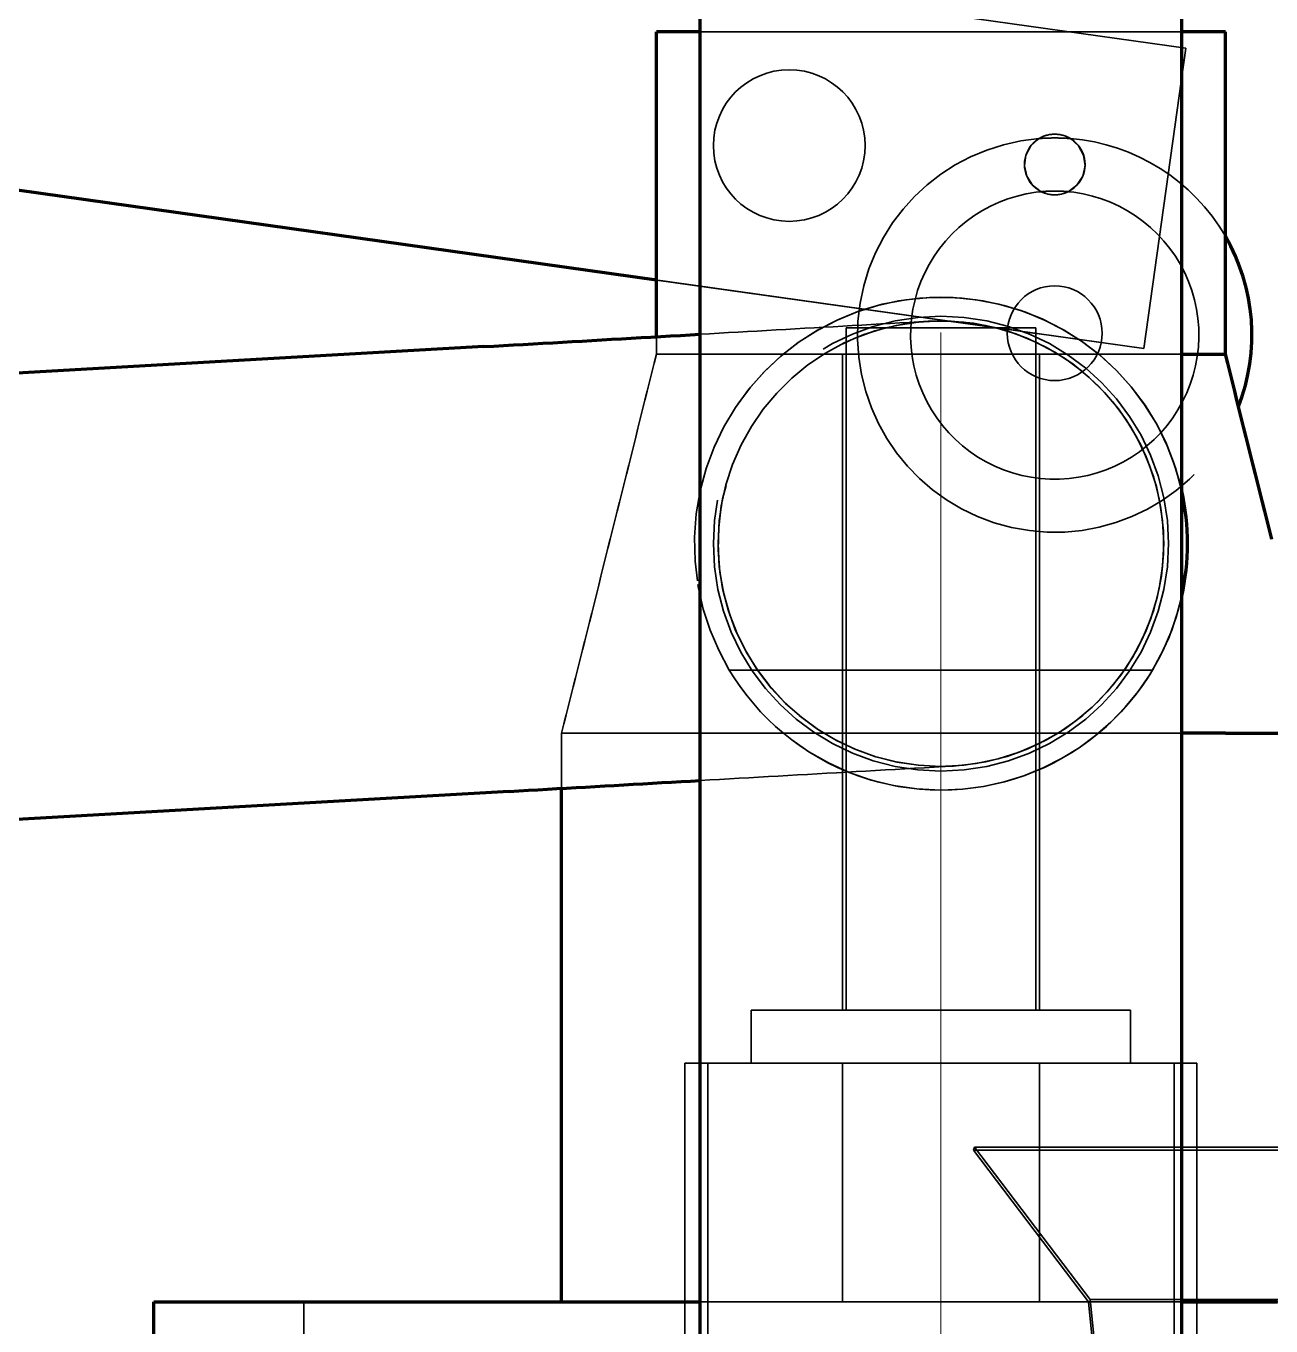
# Model space of a CAD drawing. Header units: millimetres. Extents: x 0 to 2382, y 0 to 420.
# Drawn here: x 282.7 to 289.26, y 304.67 to 311.53 of the extents above; entities that cross this region are included whole.
import ezdxf

# ---------------------------------------------------------------- set-up
doc = ezdxf.new("R2010")
doc.units = ezdxf.units.MM
doc.linetypes.add('IRAM-E-TRAZOS', pattern=[5, 4, -1])
doc.linetypes.add('IRAM-F-TRAZO-PUNTO', pattern=[20, 15, -2, 1, -2])
for name, color, linetype, lineweight in [('01-VISIBLE', 7, 'CONTINUOUS', 70), ('02-OCULTA', 4, 'IRAM-E-TRAZOS', 35), ('03-EJE', 1, 'IRAM-F-TRAZO-PUNTO', 18), ('08-FINA', 5, 'CONTINUOUS', 18)]:
    doc.layers.add(name, color=color, linetype=linetype, lineweight=lineweight)

msp = doc.modelspace()

# ---------------------------------------------------------------- linework, layer by layer
at = {"layer": '01-VISIBLE'}
for p, q in [((286.2516, 277.2094), (286.2516, 313.6714)), ((288.7916, 277.2094), (288.7916, 313.6714)), ((286.0216, 310.1868), (276.2669, 311.5577)), ((286.2516, 311.4963), (286.0216, 311.4963)), ((286.0216, 309.8876), (286.0216, 311.4963)), ((289.0216, 311.4963), (288.7916, 311.4963)), ((289.0216, 309.7963), (289.0216, 311.4963)), ((285.1113, 309.8356), (280.2848, 309.5602)), ((288.7916, 309.7963), (289.0216, 309.7963)), ((289.0216, 307.7963), (288.7916, 307.7963)), ((289.0216, 307.7963), (289.5216, 307.7963)), ((285.2452, 307.4895), (280.4186, 307.2141)), ((285.5216, 304.7963), (285.5216, 307.5052)), ((283.3716, 303.5963), (283.3716, 304.7963))]:
    msp.add_line(p, q, dxfattribs=at)
for points in [[(285.1113, 309.8356), (285.1632, 309.8386), (285.215, 309.8416), (285.2668, 309.8445), (285.3187, 309.8475), (285.3705, 309.8504), (285.4223, 309.8534), (285.4742, 309.8564), (285.526, 309.8593), (285.5778, 309.8623), (285.6297, 309.8652), (285.6815, 309.8682), (285.7333, 309.8711), (285.7852, 309.8741), (285.837, 309.8771), (285.8888, 309.88), (285.9407, 309.883), (285.9925, 309.8859), (286.0443, 309.8889), (286.0962, 309.8918), (286.148, 309.8948), (286.1998, 309.8978), (286.2516, 309.9007)], [(289.2656, 308.8207), (289.2534, 308.8694), (289.2412, 308.9182), (289.229, 308.967), (289.2168, 309.0158), (289.2046, 309.0646), (289.1924, 309.1133), (289.1802, 309.1621), (289.168, 309.2109), (289.1558, 309.2597), (289.1436, 309.3085), (289.1314, 309.3572), (289.1192, 309.406), (289.107, 309.4548), (289.0948, 309.5036), (289.0826, 309.5524), (289.0704, 309.6011), (289.0582, 309.6499), (289.046, 309.6987), (289.0338, 309.7475), (289.0216, 309.7963)], [(285.2452, 307.4895), (285.2955, 307.4923), (285.3459, 307.4952), (285.3962, 307.4981), (285.4465, 307.5009), (285.4968, 307.5038), (285.5471, 307.5067), (285.5975, 307.5096), (285.6478, 307.5124), (285.6981, 307.5153), (285.7484, 307.5182), (285.7988, 307.521), (285.8491, 307.5239), (285.8994, 307.5268), (285.9497, 307.5297), (286, 307.5325), (286.0504, 307.5354), (286.1007, 307.5383), (286.151, 307.5411), (286.2013, 307.544), (286.2516, 307.5469)], [(283.3716, 304.7963), (283.4222, 304.7963), (283.4727, 304.7963), (283.5232, 304.7963), (283.5738, 304.7963), (283.6243, 304.7963), (283.6748, 304.7963), (283.7253, 304.7963), (283.7759, 304.7963), (283.8264, 304.7963), (283.8769, 304.7963), (283.9274, 304.7963), (283.978, 304.7963), (284.0285, 304.7963), (284.079, 304.7963), (284.1295, 304.7963), (284.1801, 304.7963), (284.2306, 304.7963), (284.2811, 304.7963), (284.3316, 304.7963), (284.3822, 304.7963), (284.4327, 304.7963), (284.4832, 304.7963), (284.5338, 304.7963), (284.5843, 304.7963), (284.6348, 304.7963), (284.6853, 304.7963), (284.7359, 304.7963), (284.7864, 304.7963), (284.8369, 304.7963), (284.8874, 304.7963), (284.938, 304.7963), (284.9885, 304.7963), (285.039, 304.7963), (285.0895, 304.7963), (285.1401, 304.7963), (285.1906, 304.7963), (285.2411, 304.7963), (285.2916, 304.7963), (285.3422, 304.7963), (285.3927, 304.7963), (285.4432, 304.7963), (285.4938, 304.7963), (285.5443, 304.7963), (285.5948, 304.7963), (285.6453, 304.7963), (285.6959, 304.7963), (285.7464, 304.7963), (285.7969, 304.7963), (285.8474, 304.7963), (285.898, 304.7963), (285.9485, 304.7963), (285.999, 304.7963), (286.0495, 304.7963), (286.1001, 304.7963), (286.1506, 304.7963), (286.2011, 304.7963), (286.2516, 304.7963)], [(288.7916, 304.7963), (288.8422, 304.7963), (288.8927, 304.7963), (288.9432, 304.7963), (288.9938, 304.7963), (289.0443, 304.7963), (289.0948, 304.7963), (289.1453, 304.7963), (289.1959, 304.7963), (289.2464, 304.7963), (289.2969, 304.7963)]]:
    msp.add_lwpolyline(points, dxfattribs=at)
for centre, radius, start, end in [((288.1216, 309.8963), 1.04, -21.25502, 30.07335), ((287.5216, 308.7963), 1.3, -12.3329, 12.3329)]:
    msp.add_arc(centre, radius, start, end, dxfattribs=at)
at = {"layer": '02-OCULTA'}
for p, q in [((286.2516, 313.6714), (286.2516, 277.2094)), ((288.7916, 313.6714), (288.7916, 277.2094)), ((288.8135, 311.4101), (276.4896, 313.1422)), ((288.8135, 311.4101), (286.2516, 311.7702)), ((288.5908, 309.8257), (276.2669, 311.5577)), ((289.0216, 311.4963), (286.0216, 311.4963)), ((286.0216, 309.7963), (286.0216, 311.4963)), ((289.0216, 311.4963), (286.0216, 311.4963)), ((286.0216, 309.7963), (286.0216, 311.4963)), ((289.0216, 311.4963), (286.0216, 311.4963)), ((286.0216, 309.7963), (286.0216, 311.4963)), ((288.7916, 311.4963), (286.2516, 311.4963)), ((289.0216, 309.7963), (289.0216, 311.4963)), ((289.0216, 309.7963), (289.0216, 311.4963)), ((289.0216, 309.7963), (289.0216, 311.4963)), ((288.5908, 309.8257), (288.8135, 311.4101)), ((288.5908, 309.8257), (288.8135, 311.4101)), ((288.5908, 309.8257), (286.0216, 310.1868)), ((287.0216, 306.3349), (287.0216, 309.9349)), ((288.0216, 306.3349), (288.0216, 309.9349)), ((288.0216, 309.9057), (288.0216, 309.9349)), ((286.0216, 309.7963), (286.0216, 309.8876)), ((286.0216, 309.7963), (288.7916, 309.7963)), ((289.0216, 309.7963), (286.0216, 309.7963)), ((289.0216, 309.7963), (286.0216, 309.7963)), ((289.0216, 309.7963), (286.0216, 309.7963)), ((287.0016, 306.3349), (287.0016, 309.7963)), ((288.0416, 306.3349), (288.0416, 309.7963)), ((285.5216, 307.7963), (286.0216, 307.7963)), ((286.0216, 307.7963), (285.5216, 307.7963)), ((285.5216, 307.5052), (285.5216, 307.7963)), ((285.5216, 304.7963), (285.5216, 307.7963)), ((286.691, 307.7963), (286.0216, 307.7963)), ((289.0216, 307.7963), (286.0216, 307.7963)), ((288.7916, 307.7963), (288.3523, 307.7963)), ((289.5216, 307.7963), (289.0216, 307.7963)), ((286.5216, 306.0549), (286.5216, 306.3349)), ((288.5216, 306.0549), (288.5216, 306.3349)), ((286.1716, 302.5549), (286.1716, 306.0549)), ((286.2916, 302.5549), (286.2916, 306.0549)), ((287.0016, 304.7963), (287.0016, 306.0549)), ((288.0416, 304.7963), (288.0416, 306.0549)), ((288.7516, 302.5549), (288.7516, 306.0549)), ((288.8716, 302.5549), (288.8716, 306.0549)), ((287.6935, 305.5963), (287.699, 305.613)), ((289.5216, 305.5963), (287.6935, 305.5963)), ((288.2991, 304.7963), (287.6935, 305.5963)), ((289.5216, 305.613), (287.699, 305.613)), ((287.699, 305.613), (288.3081, 304.8084)), ((284.1616, 303.5963), (284.1616, 304.7963)), ((289.0216, 304.7963), (286.0216, 304.7963)), ((289.0216, 304.7963), (286.0216, 304.7963)), ((290.8972, 304.7963), (288.2991, 304.7963)), ((288.4241, 303.5963), (288.2991, 304.7963)), ((290.9061, 304.8084), (288.3081, 304.8084)), ((288.3081, 304.8084), (288.4341, 303.5983))]:
    msp.add_line(p, q, dxfattribs=at)
for points in [[(288.0505, 310.6529), (288.0051, 310.6867), (287.9742, 310.7341), (287.9618, 310.7894), (287.9694, 310.8455), (287.9961, 310.8954), (288.0384, 310.9329)], [(288.1928, 310.6529), (288.2382, 310.6867), (288.2691, 310.7341), (288.2815, 310.7894), (288.2739, 310.8455), (288.2472, 310.8954), (288.2048, 310.9329)], [(288.1216, 310.6563), (288.1719, 310.6546), (288.2219, 310.6496), (288.2715, 310.6414), (288.3204, 310.6298), (288.3684, 310.6151), (288.4154, 310.5972), (288.4611, 310.5763), (288.5053, 310.5523), (288.5478, 310.5256), (288.5885, 310.496), (288.6271, 310.4639), (288.6635, 310.4292), (288.6975, 310.3922), (288.729, 310.3531), (288.7579, 310.312), (288.784, 310.269), (288.8072, 310.2244), (288.8273, 310.1784), (288.8445, 310.1311), (288.8584, 310.0828), (288.8691, 310.0337), (288.8766, 309.984), (288.8807, 309.934), (288.8815, 309.8837), (288.8791, 309.8335), (288.8732, 309.7836), (288.8642, 309.7342), (288.8518, 309.6854), (288.8363, 309.6376), (288.8176, 309.591), (288.7959, 309.5457), (288.7713, 309.5019), (288.7438, 309.4598), (288.7136, 309.4196), (288.6808, 309.3815), (288.6456, 309.3457), (288.608, 309.3123), (288.5684, 309.2814), (288.5268, 309.2532), (288.4834, 309.2279), (288.4384, 309.2054), (288.3921, 309.186), (288.3445, 309.1697), (288.296, 309.1565), (288.2467, 309.1466), (288.1969, 309.14), (288.1468, 309.1367), (288.0965, 309.1367), (288.0464, 309.14), (287.9966, 309.1466), (287.9473, 309.1565), (287.8988, 309.1697), (287.8512, 309.186), (287.8049, 309.2054), (287.7599, 309.2279), (287.7165, 309.2532), (287.6749, 309.2814), (287.6353, 309.3123), (287.5977, 309.3457), (287.5625, 309.3815), (287.5297, 309.4196), (287.4995, 309.4598), (287.472, 309.5019), (287.4474, 309.5457), (287.4257, 309.591), (287.407, 309.6376), (287.3915, 309.6854), (287.3791, 309.7342), (287.37, 309.7836), (287.3642, 309.8335), (287.3618, 309.8837), (287.3626, 309.934), (287.3667, 309.984), (287.3742, 310.0337), (287.3849, 310.0828), (287.3988, 310.1311), (287.4159, 310.1784), (287.4361, 310.2244), (287.4593, 310.269), (287.4854, 310.312), (287.5143, 310.3531), (287.5458, 310.3922), (287.5798, 310.4292), (287.6162, 310.4639), (287.6548, 310.496), (287.6955, 310.5256), (287.738, 310.5523), (287.7822, 310.5763), (287.8279, 310.5972), (287.8749, 310.6151), (287.9229, 310.6298), (287.9718, 310.6414), (288.0214, 310.6496), (288.0714, 310.6546), (288.1216, 310.6563)], [(286.2516, 309.9007), (286.3018, 309.9036), (286.3519, 309.9064), (286.402, 309.9093), (286.4522, 309.9122), (286.5023, 309.915), (286.5524, 309.9179), (286.6025, 309.9207), (286.6527, 309.9236), (286.7028, 309.9265), (286.7529, 309.9293), (286.8031, 309.9322), (286.8532, 309.935), (286.9033, 309.9379), (286.9534, 309.9408), (287.0036, 309.9436), (287.0537, 309.9465), (287.1038, 309.9493), (287.1539, 309.9522), (287.2041, 309.9551), (287.2542, 309.9579), (287.3043, 309.9608), (287.3545, 309.9636), (287.4046, 309.9665), (287.4547, 309.9694)], [(287.5216, 309.9349), (287.4716, 309.9349), (287.4216, 309.9349), (287.3716, 309.9349), (287.3216, 309.9349), (287.2716, 309.9349), (287.2216, 309.9349), (287.1716, 309.9349), (287.1216, 309.9349), (287.0716, 309.9349), (287.0216, 309.9349)], [(287.0216, 309.9349), (287.0716, 309.9349), (287.1216, 309.9349), (287.1716, 309.9349), (287.2216, 309.9349), (287.2716, 309.9349), (287.3216, 309.9349), (287.3716, 309.9349), (287.4216, 309.9349), (287.4716, 309.9349), (287.5216, 309.9349), (287.5716, 309.9349), (287.6216, 309.9349), (287.6716, 309.9349), (287.7216, 309.9349), (287.7716, 309.9349), (287.8216, 309.9349), (287.8716, 309.9349), (287.9216, 309.9349), (287.9716, 309.9349), (288.0216, 309.9349)], [(288.0216, 309.9349), (287.9716, 309.9349), (287.9216, 309.9349), (287.8716, 309.9349), (287.8216, 309.9349), (287.7716, 309.9349), (287.7216, 309.9349), (287.6716, 309.9349), (287.6216, 309.9349), (287.5716, 309.9349), (287.5216, 309.9349)], [(287.8137, 309.9349), (287.8484, 309.9301), (287.883, 309.9252), (287.9177, 309.9203), (287.9523, 309.9154), (287.987, 309.9106), (288.0216, 309.9057)], [(288.0216, 309.9057), (287.987, 309.9106), (287.9523, 309.9154), (287.9177, 309.9203), (287.883, 309.9252), (287.8484, 309.9301), (287.8137, 309.9349)], [(287.8137, 309.9349), (287.8484, 309.9349), (287.883, 309.9349), (287.9177, 309.9349), (287.9523, 309.9349), (287.987, 309.9349), (288.0216, 309.9349)], [(288.0216, 309.9349), (287.987, 309.9349), (287.9523, 309.9349), (287.9177, 309.9349), (287.883, 309.9349), (287.8484, 309.9349), (287.8137, 309.9349)], [(285.5216, 307.7963), (285.5338, 307.8451), (285.546, 307.8938), (285.5582, 307.9426), (285.5704, 307.9914), (285.5826, 308.0402), (285.5948, 308.089), (285.607, 308.1377), (285.6192, 308.1865), (285.6314, 308.2353), (285.6436, 308.2841), (285.6558, 308.3329), (285.668, 308.3816), (285.6802, 308.4304), (285.6924, 308.4792), (285.7046, 308.528), (285.7168, 308.5768), (285.729, 308.6255), (285.7412, 308.6743), (285.7534, 308.7231), (285.7656, 308.7719), (285.7777, 308.8207), (285.7899, 308.8694), (285.8021, 308.9182), (285.8143, 308.967), (285.8265, 309.0158), (285.8387, 309.0646), (285.8509, 309.1133), (285.8631, 309.1621), (285.8753, 309.2109), (285.8875, 309.2597), (285.8997, 309.3085), (285.9119, 309.3572), (285.9241, 309.406), (285.9363, 309.4548), (285.9485, 309.5036), (285.9607, 309.5524), (285.9729, 309.6011), (285.9851, 309.6499), (285.9973, 309.6987), (286.0095, 309.7475), (286.0216, 309.7963)], [(285.5216, 307.7963), (285.5338, 307.8451), (285.546, 307.8938), (285.5582, 307.9426), (285.5704, 307.9914), (285.5826, 308.0402), (285.5948, 308.089), (285.607, 308.1377), (285.6192, 308.1865), (285.6314, 308.2353), (285.6436, 308.2841), (285.6558, 308.3329), (285.668, 308.3816), (285.6802, 308.4304), (285.6924, 308.4792), (285.7046, 308.528), (285.7168, 308.5768), (285.729, 308.6255), (285.7412, 308.6743), (285.7534, 308.7231), (285.7656, 308.7719), (285.7777, 308.8207), (285.7899, 308.8694), (285.8021, 308.9182), (285.8143, 308.967), (285.8265, 309.0158), (285.8387, 309.0646), (285.8509, 309.1133), (285.8631, 309.1621), (285.8753, 309.2109), (285.8875, 309.2597), (285.8997, 309.3085), (285.9119, 309.3572), (285.9241, 309.406), (285.9363, 309.4548), (285.9485, 309.5036), (285.9607, 309.5524), (285.9729, 309.6011), (285.9851, 309.6499), (285.9973, 309.6987), (286.0095, 309.7475), (286.0216, 309.7963)], [(287.5216, 309.7963), (287.4696, 309.7963), (287.4176, 309.7963), (287.3656, 309.7963), (287.3136, 309.7963), (287.2616, 309.7963), (287.2096, 309.7963), (287.1576, 309.7963), (287.1056, 309.7963), (287.0536, 309.7963), (287.0016, 309.7963)], [(287.0016, 309.7963), (287.0536, 309.7963), (287.1056, 309.7963), (287.1576, 309.7963), (287.2096, 309.7963), (287.2616, 309.7963), (287.3136, 309.7963), (287.3656, 309.7963), (287.4176, 309.7963), (287.4696, 309.7963), (287.5216, 309.7963), (287.5736, 309.7963), (287.6256, 309.7963), (287.6776, 309.7963), (287.7296, 309.7963), (287.7816, 309.7963), (287.8336, 309.7963), (287.8856, 309.7963), (287.9376, 309.7963), (287.9896, 309.7963), (288.0416, 309.7963)], [(288.0416, 309.7963), (287.9896, 309.7963), (287.9376, 309.7963), (287.8856, 309.7963), (287.8336, 309.7963), (287.7816, 309.7963), (287.7296, 309.7963), (287.6776, 309.7963), (287.6256, 309.7963), (287.5736, 309.7963), (287.5216, 309.7963)], [(289.2656, 308.8207), (289.2534, 308.8694), (289.2412, 308.9182), (289.229, 308.967), (289.2168, 309.0158), (289.2046, 309.0646), (289.1924, 309.1133), (289.1802, 309.1621), (289.168, 309.2109), (289.1558, 309.2597), (289.1436, 309.3085), (289.1314, 309.3572), (289.1192, 309.406), (289.107, 309.4548), (289.0948, 309.5036), (289.0826, 309.5524), (289.0704, 309.6011), (289.0582, 309.6499), (289.046, 309.6987), (289.0338, 309.7475), (289.0216, 309.7963)], [(288.6377, 308.1296), (288.587, 308.1296), (288.5362, 308.1296), (288.4855, 308.1296), (288.4348, 308.1296), (288.384, 308.1296), (288.3333, 308.1296), (288.2826, 308.1296), (288.2319, 308.1296), (288.1811, 308.1296), (288.1304, 308.1296), (288.0797, 308.1296), (288.0289, 308.1296), (287.9782, 308.1296), (287.9275, 308.1296), (287.8768, 308.1296), (287.826, 308.1296), (287.7753, 308.1296), (287.7246, 308.1296), (287.6738, 308.1296), (287.6231, 308.1296), (287.5724, 308.1296), (287.5216, 308.1296), (287.4709, 308.1296), (287.4202, 308.1296), (287.3695, 308.1296), (287.3187, 308.1296), (287.268, 308.1296), (287.2173, 308.1296), (287.1665, 308.1296), (287.1158, 308.1296), (287.0651, 308.1296), (287.0144, 308.1296), (286.9636, 308.1296), (286.9129, 308.1296), (286.8622, 308.1296), (286.8114, 308.1296), (286.7607, 308.1296), (286.71, 308.1296), (286.6593, 308.1296), (286.6085, 308.1296), (286.5578, 308.1296), (286.5071, 308.1296), (286.4563, 308.1296), (286.4056, 308.1296)], [(286.691, 307.7963), (286.6493, 307.8324), (286.6093, 307.8702), (286.5709, 307.9097), (286.5341, 307.9508), (286.4992, 307.9934), (286.4661, 308.0375), (286.4349, 308.0829), (286.4056, 308.1296)], [(288.3523, 307.7963), (288.3939, 307.8324), (288.434, 307.8702), (288.4724, 307.9097), (288.5092, 307.9508), (288.5441, 307.9934), (288.5772, 308.0375), (288.6084, 308.0829), (288.6377, 308.1296)], [(286.0216, 307.7963), (285.9716, 307.7963), (285.9216, 307.7963), (285.8716, 307.7963), (285.8216, 307.7963), (285.7716, 307.7963), (285.7216, 307.7963), (285.6716, 307.7963), (285.6216, 307.7963), (285.5716, 307.7963), (285.5216, 307.7963)], [(286.0216, 307.7963), (285.9716, 307.7963), (285.9216, 307.7963), (285.8716, 307.7963), (285.8216, 307.7963), (285.7716, 307.7963), (285.7216, 307.7963), (285.6716, 307.7963), (285.6216, 307.7963), (285.5716, 307.7963), (285.5216, 307.7963)], [(289.0216, 307.7963), (289.0716, 307.7963), (289.1216, 307.7963), (289.1716, 307.7963), (289.2216, 307.7963), (289.2716, 307.7963), (289.3216, 307.7963), (289.3716, 307.7963), (289.4216, 307.7963), (289.4716, 307.7963), (289.5216, 307.7963)], [(289.0216, 307.7963), (289.0716, 307.7963), (289.1216, 307.7963), (289.1716, 307.7963), (289.2216, 307.7963), (289.2716, 307.7963), (289.3216, 307.7963), (289.3716, 307.7963), (289.4216, 307.7963), (289.4716, 307.7963), (289.5216, 307.7963)], [(286.2516, 307.5469), (286.3031, 307.5498), (286.3545, 307.5528), (286.4059, 307.5557), (286.4573, 307.5586), (286.5088, 307.5616), (286.5602, 307.5645), (286.6116, 307.5674), (286.663, 307.5704), (286.7144, 307.5733), (286.7659, 307.5762), (286.8173, 307.5792), (286.8687, 307.5821), (286.9201, 307.585), (286.9715, 307.588), (287.023, 307.5909), (287.0744, 307.5938), (287.1258, 307.5968), (287.1772, 307.5997), (287.2286, 307.6026), (287.2801, 307.6056), (287.3315, 307.6085), (287.3829, 307.6114), (287.4343, 307.6144), (287.4857, 307.6173), (287.5372, 307.6202), (287.5886, 307.6232)], [(287.5216, 306.3349), (287.4716, 306.3349), (287.4216, 306.3349), (287.3716, 306.3349), (287.3216, 306.3349), (287.2716, 306.3349), (287.2216, 306.3349), (287.1716, 306.3349), (287.1216, 306.3349), (287.0716, 306.3349), (287.0216, 306.3349), (286.9716, 306.3349), (286.9216, 306.3349), (286.8716, 306.3349), (286.8216, 306.3349), (286.7716, 306.3349), (286.7216, 306.3349), (286.6716, 306.3349), (286.6216, 306.3349), (286.5716, 306.3349), (286.5216, 306.3349)], [(286.5216, 306.3349), (286.5716, 306.3349), (286.6216, 306.3349), (286.6716, 306.3349), (286.7216, 306.3349), (286.7716, 306.3349), (286.8216, 306.3349), (286.8716, 306.3349), (286.9216, 306.3349), (286.9716, 306.3349), (287.0216, 306.3349), (287.0716, 306.3349), (287.1216, 306.3349), (287.1716, 306.3349), (287.2216, 306.3349), (287.2716, 306.3349), (287.3216, 306.3349), (287.3716, 306.3349), (287.4216, 306.3349), (287.4716, 306.3349), (287.5216, 306.3349), (287.5716, 306.3349), (287.6216, 306.3349), (287.6716, 306.3349), (287.7216, 306.3349), (287.7716, 306.3349), (287.8216, 306.3349), (287.8716, 306.3349), (287.9216, 306.3349), (287.9716, 306.3349), (288.0216, 306.3349), (288.0716, 306.3349), (288.1216, 306.3349), (288.1716, 306.3349), (288.2216, 306.3349), (288.2716, 306.3349), (288.3216, 306.3349), (288.3716, 306.3349), (288.4216, 306.3349), (288.4716, 306.3349), (288.5216, 306.3349)], [(287.5216, 306.3349), (287.4696, 306.3349), (287.4176, 306.3349), (287.3656, 306.3349), (287.3136, 306.3349), (287.2616, 306.3349), (287.2096, 306.3349), (287.1576, 306.3349), (287.1056, 306.3349), (287.0536, 306.3349), (287.0016, 306.3349)], [(287.0016, 306.3349), (287.0536, 306.3349), (287.1056, 306.3349), (287.1576, 306.3349), (287.2096, 306.3349), (287.2616, 306.3349), (287.3136, 306.3349), (287.3656, 306.3349), (287.4176, 306.3349), (287.4696, 306.3349), (287.5216, 306.3349), (287.5736, 306.3349), (287.6256, 306.3349), (287.6776, 306.3349), (287.7296, 306.3349), (287.7816, 306.3349), (287.8336, 306.3349), (287.8856, 306.3349), (287.9376, 306.3349), (287.9896, 306.3349), (288.0416, 306.3349)], [(287.5216, 306.3349), (287.4716, 306.3349), (287.4216, 306.3349), (287.3716, 306.3349), (287.3216, 306.3349), (287.2716, 306.3349), (287.2216, 306.3349), (287.1716, 306.3349), (287.1216, 306.3349), (287.0716, 306.3349), (287.0216, 306.3349)], [(287.0216, 306.3349), (287.0716, 306.3349), (287.1216, 306.3349), (287.1716, 306.3349), (287.2216, 306.3349), (287.2716, 306.3349), (287.3216, 306.3349), (287.3716, 306.3349), (287.4216, 306.3349), (287.4716, 306.3349), (287.5216, 306.3349), (287.5716, 306.3349), (287.6216, 306.3349), (287.6716, 306.3349), (287.7216, 306.3349), (287.7716, 306.3349), (287.8216, 306.3349), (287.8716, 306.3349), (287.9216, 306.3349), (287.9716, 306.3349), (288.0216, 306.3349)], [(288.0416, 306.3349), (287.9896, 306.3349), (287.9376, 306.3349), (287.8856, 306.3349), (287.8336, 306.3349), (287.7816, 306.3349), (287.7296, 306.3349), (287.6776, 306.3349), (287.6256, 306.3349), (287.5736, 306.3349), (287.5216, 306.3349)], [(288.5216, 306.3349), (288.4716, 306.3349), (288.4216, 306.3349), (288.3716, 306.3349), (288.3216, 306.3349), (288.2716, 306.3349), (288.2216, 306.3349), (288.1716, 306.3349), (288.1216, 306.3349), (288.0716, 306.3349), (288.0216, 306.3349), (287.9716, 306.3349), (287.9216, 306.3349), (287.8716, 306.3349), (287.8216, 306.3349), (287.7716, 306.3349), (287.7216, 306.3349), (287.6716, 306.3349), (287.6216, 306.3349), (287.5716, 306.3349), (287.5216, 306.3349)], [(288.0216, 306.3349), (287.9716, 306.3349), (287.9216, 306.3349), (287.8716, 306.3349), (287.8216, 306.3349), (287.7716, 306.3349), (287.7216, 306.3349), (287.6716, 306.3349), (287.6216, 306.3349), (287.5716, 306.3349), (287.5216, 306.3349)], [(287.5216, 306.0549), (287.4716, 306.0549), (287.4216, 306.0549), (287.3716, 306.0549), (287.3216, 306.0549), (287.2716, 306.0549), (287.2216, 306.0549), (287.1716, 306.0549), (287.1216, 306.0549), (287.0716, 306.0549), (287.0216, 306.0549), (286.9716, 306.0549), (286.9216, 306.0549), (286.8716, 306.0549), (286.8216, 306.0549), (286.7716, 306.0549), (286.7216, 306.0549), (286.6716, 306.0549), (286.6216, 306.0549), (286.5716, 306.0549), (286.5216, 306.0549), (286.4716, 306.0549), (286.4216, 306.0549), (286.3716, 306.0549), (286.3216, 306.0549), (286.2716, 306.0549), (286.2216, 306.0549), (286.1716, 306.0549)], [(286.1716, 306.0549), (286.2216, 306.0549), (286.2716, 306.0549), (286.3216, 306.0549), (286.3716, 306.0549), (286.4216, 306.0549), (286.4716, 306.0549), (286.5216, 306.0549), (286.5716, 306.0549), (286.6216, 306.0549), (286.6716, 306.0549), (286.7216, 306.0549), (286.7716, 306.0549), (286.8216, 306.0549), (286.8716, 306.0549), (286.9216, 306.0549), (286.9716, 306.0549), (287.0216, 306.0549), (287.0716, 306.0549), (287.1216, 306.0549), (287.1716, 306.0549), (287.2216, 306.0549), (287.2716, 306.0549), (287.3216, 306.0549), (287.3716, 306.0549), (287.4216, 306.0549), (287.4716, 306.0549), (287.5216, 306.0549), (287.5716, 306.0549), (287.6216, 306.0549), (287.6716, 306.0549), (287.7216, 306.0549), (287.7716, 306.0549), (287.8216, 306.0549), (287.8716, 306.0549), (287.9216, 306.0549), (287.9716, 306.0549), (288.0216, 306.0549), (288.0716, 306.0549), (288.1216, 306.0549), (288.1716, 306.0549), (288.2216, 306.0549), (288.2716, 306.0549), (288.3216, 306.0549), (288.3716, 306.0549), (288.4216, 306.0549), (288.4716, 306.0549), (288.5216, 306.0549), (288.5716, 306.0549), (288.6216, 306.0549), (288.6716, 306.0549), (288.7216, 306.0549), (288.7716, 306.0549), (288.8216, 306.0549), (288.8716, 306.0549)], [(287.5216, 306.0549), (287.4704, 306.0549), (287.4191, 306.0549), (287.3679, 306.0549), (287.3166, 306.0549), (287.2654, 306.0549), (287.2141, 306.0549), (287.1629, 306.0549), (287.1116, 306.0549), (287.0604, 306.0549), (287.0091, 306.0549), (286.9579, 306.0549), (286.9066, 306.0549), (286.8554, 306.0549), (286.8041, 306.0549), (286.7529, 306.0549), (286.7016, 306.0549), (286.6504, 306.0549), (286.5991, 306.0549), (286.5479, 306.0549), (286.4966, 306.0549), (286.4454, 306.0549), (286.3941, 306.0549), (286.3429, 306.0549), (286.2916, 306.0549)], [(286.2916, 306.0549), (286.3419, 306.0549), (286.3921, 306.0549), (286.4423, 306.0549), (286.4925, 306.0549), (286.5427, 306.0549), (286.5929, 306.0549), (286.6431, 306.0549), (286.6933, 306.0549), (286.7435, 306.0549), (286.7937, 306.0549), (286.8439, 306.0549), (286.8941, 306.0549), (286.9443, 306.0549), (286.9945, 306.0549), (287.0447, 306.0549), (287.0949, 306.0549), (287.1451, 306.0549), (287.1953, 306.0549), (287.2455, 306.0549), (287.2957, 306.0549), (287.3459, 306.0549), (287.3961, 306.0549), (287.4463, 306.0549), (287.4965, 306.0549), (287.5468, 306.0549), (287.597, 306.0549), (287.6472, 306.0549), (287.6974, 306.0549), (287.7476, 306.0549), (287.7978, 306.0549), (287.848, 306.0549), (287.8982, 306.0549), (287.9484, 306.0549), (287.9986, 306.0549), (288.0488, 306.0549), (288.099, 306.0549), (288.1492, 306.0549), (288.1994, 306.0549), (288.2496, 306.0549), (288.2998, 306.0549), (288.35, 306.0549), (288.4002, 306.0549), (288.4504, 306.0549), (288.5006, 306.0549), (288.5508, 306.0549), (288.601, 306.0549), (288.6512, 306.0549), (288.7014, 306.0549), (288.7516, 306.0549)], [(287.5216, 306.0549), (287.4716, 306.0549), (287.4216, 306.0549), (287.3716, 306.0549), (287.3216, 306.0549), (287.2716, 306.0549), (287.2216, 306.0549), (287.1716, 306.0549), (287.1216, 306.0549), (287.0716, 306.0549), (287.0216, 306.0549), (286.9716, 306.0549), (286.9216, 306.0549), (286.8716, 306.0549), (286.8216, 306.0549), (286.7716, 306.0549), (286.7216, 306.0549), (286.6716, 306.0549), (286.6216, 306.0549), (286.5716, 306.0549), (286.5216, 306.0549)], [(286.5216, 306.0549), (286.5716, 306.0549), (286.6216, 306.0549), (286.6716, 306.0549), (286.7216, 306.0549), (286.7716, 306.0549), (286.8216, 306.0549), (286.8716, 306.0549), (286.9216, 306.0549), (286.9716, 306.0549), (287.0216, 306.0549), (287.0716, 306.0549), (287.1216, 306.0549), (287.1716, 306.0549), (287.2216, 306.0549), (287.2716, 306.0549), (287.3216, 306.0549), (287.3716, 306.0549), (287.4216, 306.0549), (287.4716, 306.0549), (287.5216, 306.0549), (287.5716, 306.0549), (287.6216, 306.0549), (287.6716, 306.0549), (287.7216, 306.0549), (287.7716, 306.0549), (287.8216, 306.0549), (287.8716, 306.0549), (287.9216, 306.0549), (287.9716, 306.0549), (288.0216, 306.0549), (288.0716, 306.0549), (288.1216, 306.0549), (288.1716, 306.0549), (288.2216, 306.0549), (288.2716, 306.0549), (288.3216, 306.0549), (288.3716, 306.0549), (288.4216, 306.0549), (288.4716, 306.0549), (288.5216, 306.0549)], [(287.5216, 306.0549), (287.4696, 306.0549), (287.4176, 306.0549), (287.3656, 306.0549), (287.3136, 306.0549), (287.2616, 306.0549), (287.2096, 306.0549), (287.1576, 306.0549), (287.1056, 306.0549), (287.0536, 306.0549), (287.0016, 306.0549)], [(287.0016, 306.0549), (287.0536, 306.0549), (287.1056, 306.0549), (287.1576, 306.0549), (287.2096, 306.0549), (287.2616, 306.0549), (287.3136, 306.0549), (287.3656, 306.0549), (287.4176, 306.0549), (287.4696, 306.0549), (287.5216, 306.0549), (287.5736, 306.0549), (287.6256, 306.0549), (287.6776, 306.0549), (287.7296, 306.0549), (287.7816, 306.0549), (287.8336, 306.0549), (287.8856, 306.0549), (287.9376, 306.0549), (287.9896, 306.0549), (288.0416, 306.0549)], [(288.0416, 306.0549), (287.9896, 306.0549), (287.9376, 306.0549), (287.8856, 306.0549), (287.8336, 306.0549), (287.7816, 306.0549), (287.7296, 306.0549), (287.6776, 306.0549), (287.6256, 306.0549), (287.5736, 306.0549), (287.5216, 306.0549)], [(288.5216, 306.0549), (288.4716, 306.0549), (288.4216, 306.0549), (288.3716, 306.0549), (288.3216, 306.0549), (288.2716, 306.0549), (288.2216, 306.0549), (288.1716, 306.0549), (288.1216, 306.0549), (288.0716, 306.0549), (288.0216, 306.0549), (287.9716, 306.0549), (287.9216, 306.0549), (287.8716, 306.0549), (287.8216, 306.0549), (287.7716, 306.0549), (287.7216, 306.0549), (287.6716, 306.0549), (287.6216, 306.0549), (287.5716, 306.0549), (287.5216, 306.0549)], [(288.8716, 306.0549), (288.8197, 306.0549), (288.7678, 306.0549), (288.7159, 306.0549), (288.664, 306.0549), (288.612, 306.0549), (288.5601, 306.0549), (288.5082, 306.0549), (288.4563, 306.0549), (288.4043, 306.0549), (288.3524, 306.0549), (288.3005, 306.0549), (288.2486, 306.0549), (288.1966, 306.0549), (288.1447, 306.0549), (288.0928, 306.0549), (288.0409, 306.0549), (287.989, 306.0549), (287.937, 306.0549), (287.8851, 306.0549), (287.8332, 306.0549), (287.7813, 306.0549), (287.7293, 306.0549), (287.6774, 306.0549), (287.6255, 306.0549), (287.5736, 306.0549), (287.5216, 306.0549)], [(288.7516, 306.0549), (288.7004, 306.0549), (288.6491, 306.0549), (288.5979, 306.0549), (288.5466, 306.0549), (288.4954, 306.0549), (288.4441, 306.0549), (288.3929, 306.0549), (288.3416, 306.0549), (288.2904, 306.0549), (288.2391, 306.0549), (288.1879, 306.0549), (288.1366, 306.0549), (288.0854, 306.0549), (288.0341, 306.0549), (287.9829, 306.0549), (287.9316, 306.0549), (287.8804, 306.0549), (287.8291, 306.0549), (287.7779, 306.0549), (287.7266, 306.0549), (287.6754, 306.0549), (287.6241, 306.0549), (287.5729, 306.0549), (287.5216, 306.0549)], [(287.5216, 304.7963), (287.4716, 304.7963), (287.4216, 304.7963), (287.3716, 304.7963), (287.3216, 304.7963), (287.2716, 304.7963), (287.2216, 304.7963), (287.1716, 304.7963), (287.1216, 304.7963), (287.0716, 304.7963), (287.0216, 304.7963), (286.9716, 304.7963), (286.9216, 304.7963), (286.8716, 304.7963), (286.8216, 304.7963), (286.7716, 304.7963), (286.7216, 304.7963), (286.6716, 304.7963), (286.6216, 304.7963), (286.5716, 304.7963), (286.5216, 304.7963), (286.4716, 304.7963), (286.4216, 304.7963), (286.3716, 304.7963), (286.3216, 304.7963), (286.2716, 304.7963), (286.2216, 304.7963), (286.1716, 304.7963), (286.1216, 304.7963), (286.0716, 304.7963), (286.0216, 304.7963), (285.9716, 304.7963), (285.9216, 304.7963), (285.8716, 304.7963), (285.8216, 304.7963), (285.7716, 304.7963), (285.7216, 304.7963), (285.6716, 304.7963), (285.6216, 304.7963), (285.5716, 304.7963), (285.5216, 304.7963), (285.4716, 304.7963), (285.4216, 304.7963), (285.3716, 304.7963), (285.3216, 304.7963), (285.2716, 304.7963), (285.2216, 304.7963), (285.1716, 304.7963), (285.1216, 304.7963), (285.0716, 304.7963), (285.0216, 304.7963), (284.9716, 304.7963), (284.9216, 304.7963), (284.8716, 304.7963), (284.8216, 304.7963), (284.7716, 304.7963), (284.7216, 304.7963), (284.6716, 304.7963), (284.6216, 304.7963), (284.5716, 304.7963), (284.5216, 304.7963), (284.4716, 304.7963), (284.4216, 304.7963), (284.3716, 304.7963), (284.3216, 304.7963), (284.2716, 304.7963), (284.2216, 304.7963), (284.1716, 304.7963), (284.1216, 304.7963), (284.0716, 304.7963), (284.0216, 304.7963), (283.9716, 304.7963), (283.9216, 304.7963), (283.8716, 304.7963), (283.8216, 304.7963), (283.7716, 304.7963), (283.7216, 304.7963), (283.6716, 304.7963), (283.6216, 304.7963), (283.5716, 304.7963), (283.5216, 304.7963), (283.4716, 304.7963), (283.4216, 304.7963), (283.3716, 304.7963)], [(287.5216, 304.7963), (287.4715, 304.7963), (287.4214, 304.7963), (287.3712, 304.7963), (287.3211, 304.7963), (287.2709, 304.7963), (287.2208, 304.7963), (287.1706, 304.7963), (287.1205, 304.7963), (287.0703, 304.7963), (287.0202, 304.7963), (286.97, 304.7963), (286.9199, 304.7963), (286.8697, 304.7963), (286.8196, 304.7963), (286.7694, 304.7963), (286.7193, 304.7963), (286.6691, 304.7963), (286.619, 304.7963), (286.5688, 304.7963), (286.5187, 304.7963), (286.4685, 304.7963), (286.4184, 304.7963), (286.3682, 304.7963), (286.3181, 304.7963), (286.2679, 304.7963), (286.2178, 304.7963), (286.1676, 304.7963), (286.1175, 304.7963), (286.0673, 304.7963), (286.0172, 304.7963), (285.967, 304.7963), (285.9169, 304.7963), (285.8667, 304.7963), (285.8166, 304.7963), (285.7664, 304.7963), (285.7163, 304.7963), (285.6661, 304.7963), (285.616, 304.7963), (285.5658, 304.7963), (285.5157, 304.7963), (285.4655, 304.7963), (285.4154, 304.7963), (285.3652, 304.7963), (285.3151, 304.7963), (285.2649, 304.7963), (285.2148, 304.7963), (285.1646, 304.7963), (285.1145, 304.7963), (285.0643, 304.7963), (285.0142, 304.7963), (284.964, 304.7963), (284.9139, 304.7963), (284.8637, 304.7963), (284.8136, 304.7963), (284.7634, 304.7963), (284.7133, 304.7963), (284.6631, 304.7963), (284.613, 304.7963), (284.5628, 304.7963), (284.5127, 304.7963), (284.4625, 304.7963), (284.4124, 304.7963), (284.3622, 304.7963), (284.3121, 304.7963), (284.2619, 304.7963), (284.2118, 304.7963), (284.1616, 304.7963)], [(284.1616, 304.7963), (284.2118, 304.7963), (284.2619, 304.7963), (284.3121, 304.7963), (284.3622, 304.7963), (284.4124, 304.7963), (284.4625, 304.7963), (284.5127, 304.7963), (284.5628, 304.7963), (284.613, 304.7963), (284.6631, 304.7963), (284.7133, 304.7963), (284.7634, 304.7963), (284.8136, 304.7963), (284.8637, 304.7963), (284.9139, 304.7963), (284.964, 304.7963), (285.0142, 304.7963), (285.0643, 304.7963), (285.1145, 304.7963), (285.1646, 304.7963), (285.2148, 304.7963), (285.2649, 304.7963), (285.3151, 304.7963), (285.3652, 304.7963), (285.4154, 304.7963), (285.4655, 304.7963), (285.5157, 304.7963), (285.5658, 304.7963), (285.616, 304.7963), (285.6661, 304.7963), (285.7163, 304.7963), (285.7664, 304.7963), (285.8166, 304.7963), (285.8667, 304.7963), (285.9169, 304.7963), (285.967, 304.7963), (286.0172, 304.7963), (286.0673, 304.7963), (286.1175, 304.7963), (286.1676, 304.7963), (286.2178, 304.7963), (286.2679, 304.7963), (286.3181, 304.7963), (286.3682, 304.7963), (286.4184, 304.7963), (286.4685, 304.7963), (286.5187, 304.7963), (286.5688, 304.7963), (286.619, 304.7963), (286.6691, 304.7963), (286.7193, 304.7963), (286.7694, 304.7963), (286.8196, 304.7963), (286.8697, 304.7963), (286.9199, 304.7963), (286.97, 304.7963), (287.0202, 304.7963), (287.0703, 304.7963), (287.1205, 304.7963), (287.1706, 304.7963), (287.2208, 304.7963), (287.2709, 304.7963), (287.3211, 304.7963), (287.3712, 304.7963), (287.4214, 304.7963), (287.4715, 304.7963), (287.5216, 304.7963), (287.5718, 304.7963), (287.6219, 304.7963), (287.6721, 304.7963), (287.7222, 304.7963), (287.7724, 304.7963), (287.8225, 304.7963), (287.8727, 304.7963), (287.9228, 304.7963), (287.973, 304.7963), (288.0231, 304.7963), (288.0733, 304.7963), (288.1234, 304.7963), (288.1736, 304.7963), (288.2237, 304.7963), (288.2739, 304.7963), (288.324, 304.7963), (288.3742, 304.7963), (288.4243, 304.7963), (288.4745, 304.7963), (288.5246, 304.7963), (288.5748, 304.7963), (288.6249, 304.7963), (288.6751, 304.7963), (288.7252, 304.7963), (288.7754, 304.7963), (288.8255, 304.7963), (288.8757, 304.7963), (288.9258, 304.7963), (288.976, 304.7963), (289.0261, 304.7963), (289.0763, 304.7963), (289.1264, 304.7963), (289.1766, 304.7963), (289.2267, 304.7963), (289.2769, 304.7963)], [(286.0216, 304.7963), (285.9716, 304.7963), (285.9216, 304.7963), (285.8716, 304.7963), (285.8216, 304.7963), (285.7716, 304.7963), (285.7216, 304.7963), (285.6716, 304.7963), (285.6216, 304.7963), (285.5716, 304.7963), (285.5216, 304.7963)], [(286.0216, 304.7963), (285.9716, 304.7963), (285.9216, 304.7963), (285.8716, 304.7963), (285.8216, 304.7963), (285.7716, 304.7963), (285.7216, 304.7963), (285.6716, 304.7963), (285.6216, 304.7963), (285.5716, 304.7963), (285.5216, 304.7963)], [(286.2516, 304.7963), (286.3024, 304.7963), (286.3532, 304.7963), (286.404, 304.7963), (286.4548, 304.7963), (286.5056, 304.7963), (286.5564, 304.7963), (286.6072, 304.7963), (286.658, 304.7963), (286.7088, 304.7963), (286.7596, 304.7963), (286.8104, 304.7963), (286.8612, 304.7963), (286.912, 304.7963), (286.9628, 304.7963), (287.0136, 304.7963), (287.0644, 304.7963), (287.1152, 304.7963), (287.166, 304.7963), (287.2168, 304.7963), (287.2676, 304.7963), (287.3184, 304.7963), (287.3692, 304.7963), (287.42, 304.7963), (287.4708, 304.7963), (287.5216, 304.7963), (287.5724, 304.7963), (287.6232, 304.7963), (287.674, 304.7963), (287.7248, 304.7963), (287.7756, 304.7963), (287.8264, 304.7963), (287.8772, 304.7963), (287.928, 304.7963), (287.9788, 304.7963), (288.0296, 304.7963), (288.0804, 304.7963), (288.1312, 304.7963), (288.182, 304.7963), (288.2328, 304.7963), (288.2836, 304.7963), (288.3344, 304.7963), (288.3852, 304.7963), (288.436, 304.7963), (288.4868, 304.7963), (288.5376, 304.7963), (288.5884, 304.7963), (288.6392, 304.7963), (288.69, 304.7963), (288.7408, 304.7963), (288.7916, 304.7963)], [(287.5216, 304.7963), (287.4696, 304.7963), (287.4176, 304.7963), (287.3656, 304.7963), (287.3136, 304.7963), (287.2616, 304.7963), (287.2096, 304.7963), (287.1576, 304.7963), (287.1056, 304.7963), (287.0536, 304.7963), (287.0016, 304.7963)], [(287.0016, 304.7963), (287.0536, 304.7963), (287.1056, 304.7963), (287.1576, 304.7963), (287.2096, 304.7963), (287.2616, 304.7963), (287.3136, 304.7963), (287.3656, 304.7963), (287.4176, 304.7963), (287.4696, 304.7963), (287.5216, 304.7963), (287.5736, 304.7963), (287.6256, 304.7963), (287.6776, 304.7963), (287.7296, 304.7963), (287.7816, 304.7963), (287.8336, 304.7963), (287.8856, 304.7963), (287.9376, 304.7963), (287.9896, 304.7963), (288.0416, 304.7963)], [(289.293, 304.7963), (289.2424, 304.7963), (289.1918, 304.7963), (289.1412, 304.7963), (289.0906, 304.7963), (289.0399, 304.7963), (288.9893, 304.7963), (288.9387, 304.7963), (288.8881, 304.7963), (288.8375, 304.7963), (288.7869, 304.7963), (288.7363, 304.7963), (288.6857, 304.7963), (288.6351, 304.7963), (288.5845, 304.7963), (288.5338, 304.7963), (288.4832, 304.7963), (288.4326, 304.7963), (288.382, 304.7963), (288.3314, 304.7963), (288.2808, 304.7963), (288.2302, 304.7963), (288.1796, 304.7963), (288.129, 304.7963), (288.0784, 304.7963), (288.0277, 304.7963), (287.9771, 304.7963), (287.9265, 304.7963), (287.8759, 304.7963), (287.8253, 304.7963), (287.7747, 304.7963), (287.7241, 304.7963), (287.6735, 304.7963), (287.6229, 304.7963), (287.5723, 304.7963), (287.5216, 304.7963)], [(289.2769, 304.7963), (289.2267, 304.7963), (289.1766, 304.7963), (289.1264, 304.7963), (289.0763, 304.7963), (289.0261, 304.7963), (288.976, 304.7963), (288.9258, 304.7963), (288.8757, 304.7963), (288.8255, 304.7963), (288.7754, 304.7963), (288.7252, 304.7963), (288.6751, 304.7963), (288.6249, 304.7963), (288.5748, 304.7963), (288.5246, 304.7963), (288.4745, 304.7963), (288.4243, 304.7963), (288.3742, 304.7963), (288.324, 304.7963), (288.2739, 304.7963), (288.2237, 304.7963), (288.1736, 304.7963), (288.1234, 304.7963), (288.0733, 304.7963), (288.0231, 304.7963), (287.973, 304.7963), (287.9228, 304.7963), (287.8727, 304.7963), (287.8225, 304.7963), (287.7724, 304.7963), (287.7222, 304.7963), (287.6721, 304.7963), (287.6219, 304.7963), (287.5718, 304.7963), (287.5216, 304.7963)], [(288.0416, 304.7963), (287.9896, 304.7963), (287.9376, 304.7963), (287.8856, 304.7963), (287.8336, 304.7963), (287.7816, 304.7963), (287.7296, 304.7963), (287.6776, 304.7963), (287.6256, 304.7963), (287.5736, 304.7963), (287.5216, 304.7963)], [(289.0216, 304.7963), (289.0716, 304.7963), (289.1216, 304.7963), (289.1716, 304.7963), (289.2216, 304.7963), (289.2716, 304.7963), (289.3216, 304.7963), (289.3716, 304.7963), (289.4216, 304.7963), (289.4716, 304.7963), (289.5216, 304.7963)], [(289.0216, 304.7963), (289.0716, 304.7963), (289.1216, 304.7963), (289.1716, 304.7963), (289.2216, 304.7963), (289.2716, 304.7963), (289.3216, 304.7963), (289.3716, 304.7963), (289.4216, 304.7963), (289.4716, 304.7963), (289.5216, 304.7963)]]:
    msp.add_lwpolyline(points, dxfattribs=at)
for centre, radius in [((286.7216, 310.8963), 0.4), ((286.7216, 310.8963), 0.4), ((286.7216, 310.8963), 0.4), ((286.7216, 310.8963), 0.4), ((286.7216, 310.8963), 0.4), ((286.7216, 310.8963), 0.4), ((286.7216, 310.8963), 0.4), ((286.7216, 310.8963), 0.4), ((288.1216, 310.7963), 0.16), ((288.1216, 310.7963), 0.16), ((288.1216, 310.7963), 0.16), ((288.1216, 310.7963), 0.16), ((288.1216, 310.7963), 0.16), ((288.1216, 310.7963), 0.16), ((288.1216, 310.7963), 0.16), ((288.1216, 309.9063), 0.25), ((288.1216, 309.9063), 0.25), ((287.5216, 308.7963), 1.2), ((287.5216, 308.7963), 1.2), ((287.5216, 308.7963), 1.175)]:
    msp.add_circle(centre, radius, dxfattribs=at)
for centre, radius, start, end in [((288.1216, 310.7963), 0.16, 90, 121.33221), ((288.1216, 309.8963), 1.04, 90, 94.58856), ((288.1216, 310.7963), 0.16, 58.66779, 90), ((288.1216, 309.8963), 1.04, 85.41144, 90), ((288.1216, 309.8963), 1.04, 94.58856, -21.25502), ((288.1216, 309.8963), 1.04, 30.07335, 85.41144), ((288.1216, 309.8963), 0.76, 90, 95.3682), ((288.1216, 310.7963), 0.16, -116.38433, -63.61567), ((288.1216, 309.8963), 0.76, 84.6318, 90), ((287.5216, 308.7963), 1.3, -30.85189, -149.14811), ((287.5216, 308.7963), 1.3, 12.3329, -90), ((287.5216, 308.7963), 1.175, 93.26583, -90), ((287.5216, 308.7963), 1.175, -86.73417, 93.26583), ((287.5216, 308.7963), 1.3, -90, -12.3329), ((287.5216, 308.7963), 1.3, -129.71514, -90), ((287.5216, 308.7963), 1.3, -90, -50.28486), ((287.5216, 308.7963), 1.175, -90, -86.73417)]:
    msp.add_arc(centre, radius, start, end, dxfattribs=at)
at = {"layer": '03-EJE'}
msp.add_line((287.5216, 214.9094), (287.5216, 313.855), dxfattribs=at)
at = {"layer": '08-FINA'}
msp.add_circle((282.8716, 308.4756), 18.4167, dxfattribs=at)

doc.saveas('drawing.dxf')
